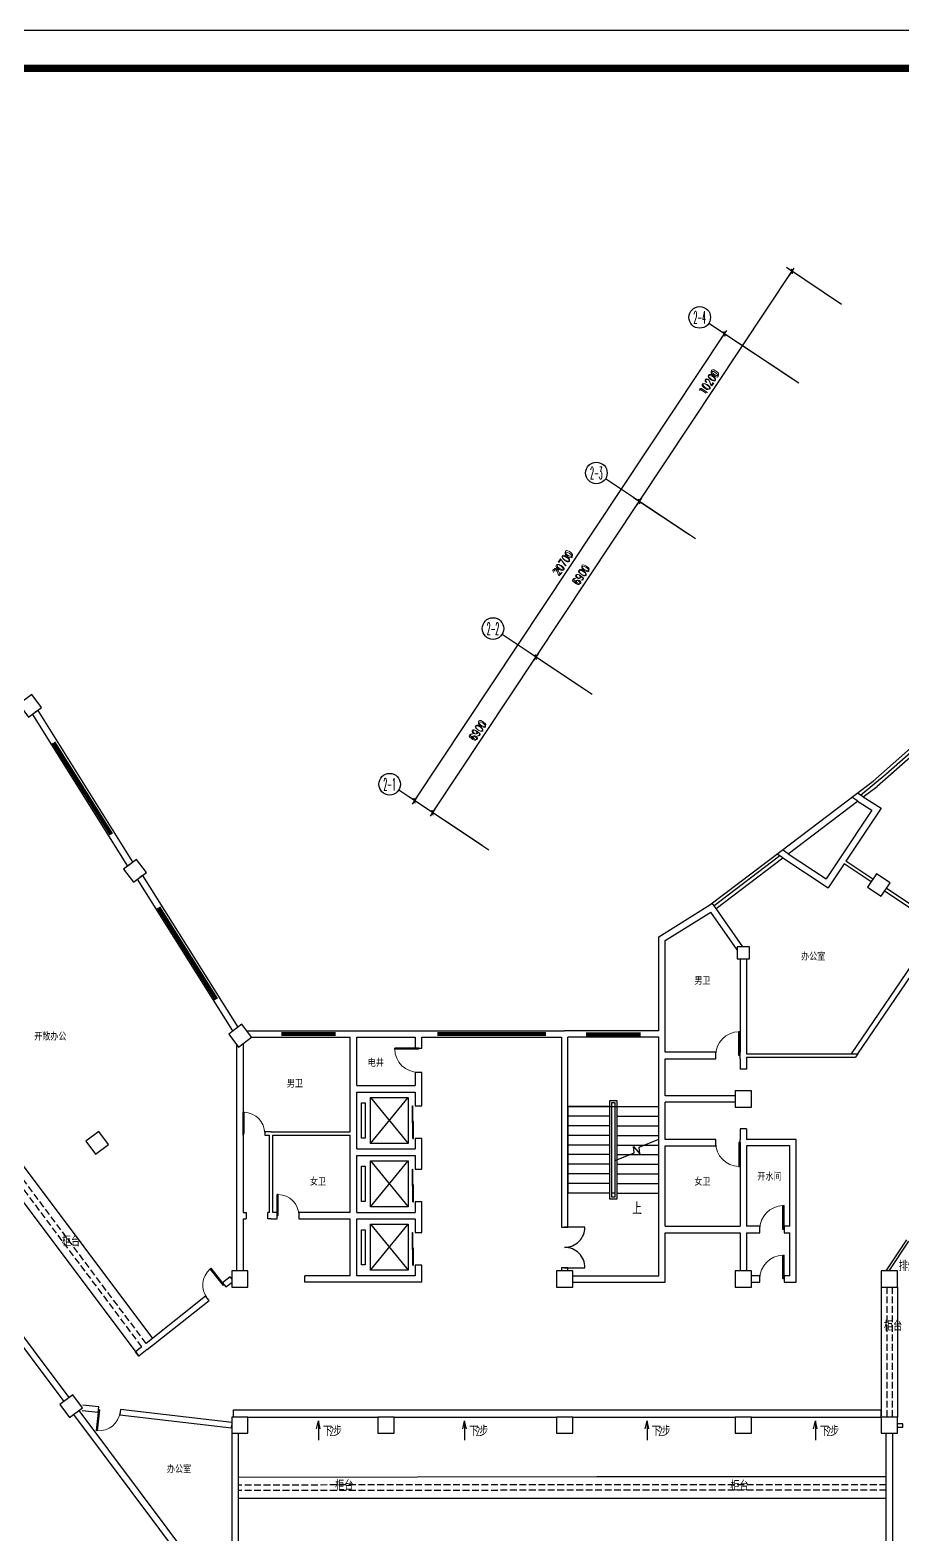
# Model space of a CAD drawing. Extents: x -149393 to 1177518, y -366685 to 296590.
# Drawn here: x 822059 to 854306, y 241016 to 296590 of the extents above; entities that cross this region are included whole.
import ezdxf
from ezdxf.enums import TextEntityAlignment as Align

# ---------------------------------------------------------------- set-up
doc = ezdxf.new("R2010")
doc.units = 0
doc.header["$LTSCALE"] = 1000
doc.header["$MEASUREMENT"] = 0
doc.linetypes.add('DASH', pattern=[0.35, 0.25, -0.1])
doc.layers.get('0').update_dxf_attribs({"linetype": 'CONTINUOUS'})
doc.layers.get('Defpoints').update_dxf_attribs({"linetype": 'CONTINUOUS'})
for name, color, linetype in [('AXIS', 3, 'CONTINUOUS'), ('AXIS_TEXT', 7, 'CONTINUOUS'), ('COLUMN', 9, 'CONTINUOUS'), ('PUB_TITLE', 253, 'CONTINUOUS'), ('STAIR', 2, 'CONTINUOUS'), ('TEL_SYMB', 3, 'CONTINUOUS'), ('TEL_TEXT', 7, 'CONTINUOUS'), ('TH_TEXT', 7, 'CONTINUOUS'), ('WALL', 9, 'CONTINUOUS'), ('WINDOW', 4, 'CONTINUOUS')]:
    doc.layers.add(name, color=color, linetype=linetype)
doc.styles.add('_TCH_AXIS', font='COMPLEX', dxfattribs={"bigfont": 'GBCBIG'})
doc.styles.add('_TCH_DIM', font='SIMPLEX', dxfattribs={"bigfont": 'GBCBIG'})
doc.styles.add('_TCH_DIM_T3', font='SIMPLEX', dxfattribs={"width": 0.705882, "bigfont": 'GBCBIG'})
doc.styles.add('_TEL_DIM', font='', dxfattribs={"width": 0.8, "height": 3.5})
doc.styles.add('COMPLEX', font='COMPLEX')
doc.styles.add('DIM_FONT', font='SIMPLEX.shx', dxfattribs={"width": 0.8})
doc.styles.get("Standard").update_dxf_attribs({"font": 'gbenor.shx', "bigfont": 'gbcbig.shx'})
doc.styles.get('_TEL_DIM').set_extended_font_data('SimSun')
doc.dimstyles.new('_TCH_ARCH&&100', dxfattribs={"dimtxt": 297.5, "dimasz": 100, "dimexe": 250, "dimexo": 300, "dimgap": 126.25, "dimtad": 1, "dimdec": 0, "dimzin": 0, "dimdsep": 46, "dimtxsty": '_TCH_DIM_T3', "dimblk": 'ARCHTICK', "dimcen": 0.09, "dimclrt": 7, "dimazin": 2, "dimtfac": 1, "dimtdec": 0, "dimtix": 1, "dimtmove": 2, "dimatfit": 3, "dimfxl": 1, "dimtolj": 1, "dimtzin": 0, "dimarcsym": 0})
doc.dimstyles.new('DIMN', dxfattribs={"dimtxt": 300, "dimasz": 1, "dimexe": 250, "dimexo": 300, "dimgap": 150, "dimtad": 1, "dimdec": 0, "dimdsep": 46, "dimtxsty": 'DIM_FONT', "dimblk": '_DIMX', "dimcen": 2.5, "dimclrt": 7, "dimadec": 0, "dimazin": 0, "dimtfac": 1, "dimtdec": 0, "dimtix": 1, "dimtmove": 2, "dimatfit": 3, "dimldrblk": '_DIMX', "dimfxl": 1, "dimtolj": 1, "dimarcsym": 0})

# ---------------------------------------------------------------- blocks, each defined once
blk = doc.blocks.new('_DIMX')
blk.add_line((-150, 0), (150, 0))
at = {"const_width": 50}
blk.add_lwpolyline([(-70, -70), (70, 70)], dxfattribs=at)
blk = doc.blocks.new('_ArchTick')
at = {"color": 0, "linetype": 'ByBlock', "const_width": 0.4}
blk.add_lwpolyline([(-0.5, -0.5), (0.5, 0.5)], dxfattribs=at)
blk = doc.blocks.new('*D529')
at = {"layer": 'AXIS', "color": 0, "lineweight": -2, "transparency": 16777216}
for p, q in [((844563, 279182), (850207, 287678)), ((852040, 286461), (849999, 287817)), ((846395, 277965), (844354, 279321))]:
    blk.add_line(p, q, dxfattribs=at)
at = {"layer": 'Defpoints', "color": 0, "transparency": 16777216}
for p in [(850207, 287678), (852290, 286295), (846645, 277799)]:
    blk.add_point(p, dxfattribs=at)
at = {"layer": 'AXIS', "color": 0, "lineweight": -2, "transparency": 16777216, "xscale": 100, "yscale": 100, "zscale": 100}
for p, rotation in [((850207, 287678), 56.39999999999981), ((844563, 279182), 236.3999999999998)]:
    blk.add_blockref('_ArchTick', p, dxfattribs=dict(at, rotation=rotation))
at = {"layer": 'AXIS', "color": 7, "transparency": 16777216, "insert": (847156, 283582), "char_height": 297.5, "attachment_point": 5, "rotation": 56.4, "style": '_TCH_DIM_T3'}
blk.add_mtext('\\A1;10200', dxfattribs=at)
blk = doc.blocks.new('*D530')
at = {"layer": 'AXIS', "color": 0, "lineweight": -2, "transparency": 16777216}
for p, q in [((840744, 273435), (844563, 279182)), ((846395, 277965), (844354, 279321)), ((842577, 272218), (840536, 273574))]:
    blk.add_line(p, q, dxfattribs=at)
at = {"layer": 'Defpoints', "color": 0, "transparency": 16777216}
for p in [(844563, 279182), (846645, 277799), (842827, 272052)]:
    blk.add_point(p, dxfattribs=at)
at = {"layer": 'AXIS', "color": 0, "lineweight": -2, "transparency": 16777216, "xscale": 100, "yscale": 100, "zscale": 100}
for p, rotation in [((844563, 279182), 56.40000000000044), ((840744, 273435), 236.4000000000005)]:
    blk.add_blockref('_ArchTick', p, dxfattribs=dict(at, rotation=rotation))
at = {"layer": 'AXIS', "color": 7, "transparency": 16777216, "insert": (842424, 276461), "char_height": 297.5, "attachment_point": 5, "rotation": 56.4, "style": '_TCH_DIM_T3'}
blk.add_mtext('\\A1;6900', dxfattribs=at)
blk = doc.blocks.new('*D531')
at = {"layer": 'AXIS', "color": 0, "lineweight": -2, "transparency": 16777216}
for p, q in [((836926, 267688), (840744, 273435)), ((842577, 272218), (840536, 273574)), ((838758, 266471), (836718, 267826))]:
    blk.add_line(p, q, dxfattribs=at)
at = {"layer": 'Defpoints', "color": 0, "transparency": 16777216}
for p in [(840744, 273435), (842827, 272052), (839008, 266305)]:
    blk.add_point(p, dxfattribs=at)
at = {"layer": 'AXIS', "color": 0, "lineweight": -2, "transparency": 16777216, "xscale": 100, "yscale": 100, "zscale": 100}
for p, rotation in [((840744, 273435), 56.40000000000044), ((836926, 267688), 236.4000000000005)]:
    blk.add_blockref('_ArchTick', p, dxfattribs=dict(at, rotation=rotation))
at = {"layer": 'AXIS', "color": 7, "transparency": 16777216, "insert": (838606, 270714), "char_height": 297.5, "attachment_point": 5, "rotation": 56.4, "style": '_TCH_DIM_T3'}
blk.add_mtext('\\A1;6900', dxfattribs=at)
blk = doc.blocks.new('*D532')
at = {"layer": 'AXIS', "color": 0, "lineweight": -2, "transparency": 16777216}
for p, q in [((836259, 268131), (847715, 285372)), ((850213, 283712), (847506, 285511)), ((838758, 266471), (836051, 268269))]:
    blk.add_line(p, q, dxfattribs=at)
at = {"layer": 'Defpoints', "color": 0, "transparency": 16777216}
for p in [(847715, 285372), (850463, 283546), (839008, 266305)]:
    blk.add_point(p, dxfattribs=at)
at = {"layer": 'AXIS', "color": 0, "lineweight": -2, "transparency": 16777216, "xscale": 100, "yscale": 100, "zscale": 100}
for p, rotation in [((847715, 285372), 56.39999999999999), ((836259, 268131), 236.4)]:
    blk.add_blockref('_ArchTick', p, dxfattribs=dict(at, rotation=rotation))
at = {"layer": 'AXIS', "color": 7, "transparency": 16777216, "insert": (841758, 276904), "char_height": 297.5, "attachment_point": 5, "rotation": 56.4, "style": '_TCH_DIM_T3'}
blk.add_mtext('\\A1;20700', dxfattribs=at)
blk = doc.blocks.new('_FZHK')
blk.add_lwpolyline([(-0.5, -0.5), (0.5, -0.5), (0.5, 0.5), (-0.5, 0.5)], close=True)
blk = doc.blocks.new('$TCHSYS$DOOR2D')
for p, q in [((0.45, 0.975), (0.5, 0.975)), ((0.45, 0), (0.45, 0.975)), ((0.5, 0), (0.5, 0.975)), ((0.5, 0), (0.45, 0))]:
    blk.add_line(p, q)
at = {"lineweight": 13}
blk.add_arc((0.475, 0), 0.975, 91.46928, 180, dxfattribs=at)
blk = doc.blocks.new('_AXISO')
blk.add_circle((0, 0), 0.5)
at = {"layer": 'AXIS_TEXT', "style": 'COMPLEX', "width": 1.041667}
blk.add_attdef('A', text='', height=0.56, dxfattribs=at).set_placement((-0.25, -0.28), (0.25, -0.28), align=Align.FIT)
blk = doc.blocks.new('$DorLib2D$00000029')
for p, q in [((-0.5, 0.169), (0.02, 0.169)), ((-0.5, 0.169), (-0.5, 0.15)), ((-0.5, 0.15), (0.02, 0.15)), ((-0.02, 0.187), (-0.02, 0.169)), ((-0.02, 0.187), (0.5, 0.187)), ((-0.02, 0.169), (0.5, 0.169)), ((0.02, 0.15), (0.02, 0.169)), ((0.5, 0.187), (0.5, 0.169))]:
    blk.add_line(p, q)
blk = doc.blocks.new('$DorLib2D$00000001')
for p, q in [((0.45, 0.975), (0.5, 0.975)), ((0.45, 0), (0.45, 0.975)), ((0.5, 0), (0.5, 0.975)), ((0.5, 0), (0.45, 0))]:
    blk.add_line(p, q)
at = {"lineweight": 13}
blk.add_arc((0.475, 0), 0.975, 91.46928, 180, dxfattribs=at)
blk = doc.blocks.new('$TCHSYS$WIN2D')
for p, q in [((-0.5, 0.5), (0.5, 0.5)), ((0.5, 0.167), (-0.5, 0.167)), ((0.5, -0.167), (-0.5, -0.167)), ((-0.5, -0.5), (0.5, -0.5))]:
    blk.add_line(p, q)

msp = doc.modelspace()

# ---------------------------------------------------------------- linework, layer by layer
at = {"color": 59}
for p, q in [((853678.4, 269110.5), (855431.4, 270666.1)), ((852732.7, 268340.1), (853678.4, 269110.5)), ((853756.2, 269019.1), (853941.8, 269183.8)), ((852634.8, 268117), (852423.1, 268257.7)), ((852837.4, 268270.6), (852625.6, 268411.2)), ((850072.4, 266174.4), (849860.7, 266315.1)), ((849764, 266091.2), (847335.8, 264250.2)), ((849869.9, 266020.8), (849658.2, 266161.5)), ((847408.3, 264154.6), (847263.3, 264345.9)), ((834634.4, 257168.1), (836024.7, 255468.1)), ((834634.4, 255468.1), (836024.7, 257168.1)), ((834634.4, 254828.1), (836024.7, 253128.1)), ((834634.4, 253128.1), (836024.7, 254828.1)), ((834634.4, 252488.1), (836024.7, 250788.1)), ((834634.4, 250788.1), (836024.7, 252488.1))]:
    msp.add_line(p, q, dxfattribs=at)
for points in [[(815519.4, 267353), (812799.4, 265313), (826073.5, 247614.3)], [(815839.4, 266593), (813919.4, 265153), (826580.3, 248271.9)], [(853508.1, 250168.1), (853508.1, 245368.1)], [(854108.1, 250168.1), (854108.1, 245368.1)], [(832642, 244937), (832710.6, 245232.8)], [(832710.6, 245232.8), (832710.6, 244518.4)], [(832779.2, 244937), (832710.6, 245232.8)], [(838044.5, 244937), (838113.1, 245232.8)], [(838113.1, 245232.8), (838113.1, 244518.4)], [(838181.7, 244937), (838113.1, 245232.8)], [(844784.7, 244937), (844853.3, 245232.8)], [(844853.3, 245232.8), (844853.3, 244518.4)], [(844921.9, 244937), (844853.3, 245232.8)], [(851004.2, 244937), (851072.8, 245232.8)], [(851072.8, 245232.8), (851072.8, 244518.4)], [(851141.4, 244937), (851072.8, 245232.8)], [(829748.1, 243145.9), (842993.3, 243168.1), (853688.1, 243168.1)], [(829748.1, 242368.1), (842193.3, 242368.1), (853688.1, 242368.1)]]:
    msp.add_lwpolyline(points)
for points in [[(834304.5, 256968.1), (834433, 256968.1), (834433, 255668.1), (834304.5, 255668.1)], [(834634.4, 257168.1), (836024.7, 257168.1), (836024.7, 255468.1), (834634.4, 255468.1)], [(834304.5, 254628.1), (834433, 254628.1), (834433, 253328.1), (834304.5, 253328.1)], [(834634.4, 254828.1), (836024.7, 254828.1), (836024.7, 253128.1), (834634.4, 253128.1)], [(834634.4, 252488.1), (836024.7, 252488.1), (836024.7, 250788.1), (834634.4, 250788.1)], [(834304.5, 252288.1), (834433, 252288.1), (834433, 250988.1), (834304.5, 250988.1)]]:
    msp.add_lwpolyline(points, close=True, dxfattribs=at)
at = {"layer": 'AXIS'}
for p, q in [((850463.3, 283546.1), (847131.6, 285759.6)), ((846644.9, 277798.9), (843313.2, 280012.5)), ((842826.5, 272051.8), (839494.8, 274265.3)), ((839008.1, 266304.6), (835676.4, 268518.2))]:
    msp.add_line(p, q, dxfattribs=at)
at = {"layer": 'PUB_TITLE'}
msp.add_lwpolyline([(777174.8, 296590.3), (895974.8, 296590.3), (895974.8, 212581.7), (777174.8, 212581.7)], close=True, dxfattribs=at)
at = {"layer": 'PUB_TITLE', "const_width": 270.7}
msp.add_lwpolyline([(784246.3, 295176), (894560.6, 295176), (894560.6, 213996), (784246.3, 213996), (784246.3, 295176)], close=True, dxfattribs=at)
at = {"layer": 'STAIR', "color": 59}
for p, q in [((841928.1, 256831.3), (841928.1, 253642)), ((843463.8, 256831.3), (841928.1, 256831.3)), ((841928.1, 256831.3), (845288.1, 256831.3)), ((843752.5, 257047.9), (843463.8, 257047.9)), ((843463.8, 257047.9), (843463.8, 253425.4)), ((843673.8, 256969.2), (843542.5, 256969.2)), ((843542.5, 256969.2), (843542.5, 253504.2)), ((843542.5, 256831.3), (843542.5, 253642)), ((843673.8, 253504.2), (843673.8, 256969.2)), ((843673.8, 254988.3), (843673.8, 256831.3)), ((843752.5, 253425.4), (843752.5, 257047.9)), ((843752.5, 256831.3), (845288.1, 256831.3)), ((845288.1, 255626.2), (845288.1, 256831.3)), ((843463.8, 256477), (841928.1, 256477)), ((843752.5, 256477), (845288.1, 256477)), ((843463.8, 256122.6), (841928.1, 256122.6)), ((843463.8, 255768.2), (841928.1, 255768.2)), ((843752.5, 256122.6), (845288.1, 256122.6)), ((843752.5, 255768.2), (845288.1, 255768.2)), ((843463.8, 255413.8), (841928.1, 255413.8)), ((843673.8, 254847.2), (844379, 255125.8)), ((843752.5, 255413.8), (844750.8, 255413.8)), ((844379, 255125.8), (844352.3, 255358.5)), ((844352.3, 255358.5), (844586.5, 255094.3)), ((844558.5, 255337.9), (845288.1, 255626.2)), ((844586.5, 255094.3), (844558.5, 255337.9)), ((844750.8, 255413.8), (845288.1, 255413.8)), ((845288.1, 253642), (845288.1, 255485)), ((843463.8, 255059.5), (841928.1, 255059.5)), ((843463.8, 254705.1), (841928.1, 254705.1)), ((843673.8, 253642), (843673.8, 254847.2)), ((843752.5, 255059.5), (844211.1, 255059.5)), ((843752.5, 254705.1), (845288.1, 254705.1)), ((844211.1, 255059.5), (845288.1, 255059.5)), ((843463.8, 254350.7), (841928.1, 254350.7)), ((843463.8, 253996.3), (841928.1, 253996.3)), ((843752.5, 254350.7), (845288.1, 254350.7)), ((843752.5, 253996.3), (845288.1, 253996.3)), ((843463.8, 253642), (841928.1, 253642)), ((843463.8, 253425.4), (843752.5, 253425.4)), ((843673.8, 253642), (843542.5, 253642)), ((843542.5, 253504.2), (843673.8, 253504.2)), ((843752.5, 253642), (845288.1, 253642))]:
    msp.add_line(p, q, dxfattribs=at)
at = {"layer": 'STAIR'}
for p, q in [((829568.1, 245368.1), (829568.1, 245638.1)), ((829568.1, 245638.1), (853508.1, 245638.1)), ((830108.1, 245368.1), (834908.1, 245368.1)), ((835508.1, 245368.1), (841508.1, 245368.1)), ((842108.1, 245368.1), (848108.1, 245368.1)), ((848708.1, 245368.1), (853508.1, 245368.1)), ((853508.1, 245368.1), (853508.1, 245638.1))]:
    msp.add_line(p, q, dxfattribs=at)
at = {"layer": 'TEL_SYMB', "color": 59}
msp.add_lwpolyline([(844480.9, 253464.8, 0, 0, 0), (844480.9, 254665.7, 105, 0, 0), (844480.9, 255059.5, 0, 0, 0)], format="xyseb", dxfattribs=at)
at = {"layer": 'WALL', "color": 59}
for p, q in [((822142.6, 271320.4), (825653.9, 265716.4)), ((822340.7, 271456.4), (822239, 271392.7)), ((822340.7, 271456.4), (825852, 265852.4)), ((853198.7, 268845.2), (855445.9, 270839.5)), ((853358, 268665.7), (855534.8, 270597.4)), ((852553.5, 268356.6), (853205.9, 268851.1)), ((852837.4, 268270.6), (853350.9, 268659.9)), ((849792.8, 266263.6), (852553.5, 268356.6)), ((850072.4, 266174.4), (852633.3, 268115.9)), ((852633.3, 268115.9), (853160.6, 267780.7)), ((852837.4, 268270.6), (853496.2, 267851.8)), ((853160.6, 267780.7), (851963.9, 265982.1)), ((853496.2, 267851.8), (852196.9, 265899.1)), ((847175.6, 264279.4), (849792.8, 266263.6)), ((825755.6, 265780.2), (825653.9, 265716.4)), ((847408.3, 264154.6), (849869.9, 266020.8)), ((849869.9, 266020.8), (851539.7, 264911.4)), ((850072.4, 266174.4), (851472.8, 265244)), ((851963.9, 265982.1), (851472.8, 265244)), ((852130.5, 265799.2), (851539.7, 264911.4)), ((853131.7, 265133), (852130.5, 265799.2)), ((853198.2, 265232.9), (852196.9, 265899.1)), ((826019.3, 265227.9), (829537.8, 259629.2)), ((826217.2, 265364), (826115.6, 265300.2)), ((826217.2, 265364), (829735.8, 259765.3)), ((853131.7, 265133), (853165, 265182.9)), ((853631.5, 264800.9), (855603, 263491.1)), ((853697.9, 264900.9), (855670.5, 263590.3)), ((845288.1, 263097.6), (847175.6, 264279.4)), ((845528.1, 262964.7), (847210.8, 264018.3)), ((848183.1, 262625.6), (847210.8, 264018.3)), ((848397.4, 262738), (847408.3, 264154.6)), ((845288.1, 259633), (845288.1, 263097.6)), ((845528.1, 259513), (845528.1, 262964.7)), ((848288.1, 262288), (848288.1, 258843.6)), ((848528.1, 262288), (848528.1, 258783.6)), ((830059.4, 259633), (834008.1, 259633)), ((834008.1, 259633), (836408.1, 259633)), ((836408.1, 259633), (841808.1, 259633)), ((845288.1, 259633), (841808.1, 259633)), ((829688.1, 259128.1), (829688.1, 252808.1)), ((829928.1, 259159.5), (829928.1, 252928.1)), ((830239.4, 259393), (833888.1, 259393)), ((833888.1, 257488.1), (833888.1, 259393)), ((834128.1, 259393), (836288.1, 259393)), ((834128.1, 257608.1), (834128.1, 259393)), ((836288.1, 259393), (836288.1, 258995.7)), ((836288.1, 258995.7), (836528.1, 258995.7)), ((836528.1, 258995.7), (836528.1, 259393)), ((836528.1, 259393), (841688.1, 259393)), ((841688.1, 259393), (841688.1, 252384.5)), ((845288.1, 259393), (841928.1, 259393)), ((841928.1, 252384.5), (841928.1, 259393)), ((845288.1, 258723.6), (845288.1, 259393)), ((845528.1, 258843.6), (845528.1, 259513)), ((845288.1, 257113), (845288.1, 258723.6)), ((847388.1, 258843.6), (845528.1, 258843.6)), ((845528.1, 257233), (845528.1, 258603.6)), ((845528.1, 258603.6), (847388.1, 258603.6)), ((847388.1, 258603.6), (847388.1, 258843.6)), ((848288.1, 258603.6), (848288.1, 258843.6)), ((848288.1, 258603.6), (848288.1, 258213)), ((848528.1, 258783.6), (852638.6, 258783.6)), ((848528.1, 258663.6), (848528.1, 258213)), ((848528.1, 258663.6), (852556.9, 258663.6)), ((852638.6, 258783.6), (852556.9, 258663.6)), ((836528.1, 258095.7), (836288.1, 258095.7)), ((836288.1, 258095.7), (836288.1, 257608.1)), ((836528.1, 257488.1), (836528.1, 258095.7)), ((848528.1, 258213), (848288.1, 258213)), ((833888.1, 255903.8), (833888.1, 257488.1)), ((834128.1, 257608.1), (836288.1, 257608.1)), ((834128.1, 257368.1), (836288.1, 257368.1)), ((834128.1, 255843.8), (834128.1, 257368.1)), ((836288.1, 257368.1), (836288.1, 256858)), ((836528.1, 256858), (836528.1, 257488.1)), ((836288.1, 256858), (836528.1, 256858)), ((845288.1, 255502.4), (845288.1, 257113)), ((848108.1, 257233), (845528.1, 257233)), ((848108.1, 256993), (845528.1, 256993)), ((845528.1, 255622.4), (845528.1, 256993)), ((829928.1, 255783.8), (829928.1, 255903.8)), ((830968.4, 255903.8), (830728.1, 255903.8)), ((830728.1, 255903.8), (830728.1, 255783.8)), ((830728.1, 255783.8), (830908.4, 255783.8)), ((830908.4, 252928.1), (830908.4, 255783.8)), ((830968.4, 255903.8), (833888.1, 255903.8)), ((831028.4, 252928.1), (831028.4, 255783.8)), ((831028.4, 255783.8), (833888.1, 255783.8)), ((833888.1, 255148.1), (833888.1, 255783.8)), ((834128.1, 255268.1), (834128.1, 255843.8)), ((836528.1, 255658), (836288.1, 255658)), ((836288.1, 255658), (836288.1, 255268.1)), ((836528.1, 255148.1), (836528.1, 255658)), ((848288.1, 256013), (848288.1, 255622.4)), ((848528.1, 256013), (848288.1, 256013)), ((848528.1, 256013), (848528.1, 255622.4)), ((833888.1, 252928.1), (833888.1, 255148.1)), ((834128.1, 255268.1), (836288.1, 255268.1)), ((836528.1, 254518), (836528.1, 255148.1)), ((845288.1, 252297.8), (845288.1, 255502.4)), ((847388.1, 255622.4), (845528.1, 255622.4)), ((845528.1, 255382.4), (847388.1, 255382.4)), ((845528.1, 252417.8), (845528.1, 255382.4)), ((847388.1, 255382.4), (847388.1, 255622.4)), ((848288.1, 255382.4), (848288.1, 255622.4)), ((848288.1, 255382.4), (848288.1, 252417.8)), ((850364.2, 255622.4), (848528.1, 255622.4)), ((848528.1, 255382.4), (848528.1, 252417.8)), ((850124.2, 255382.4), (848528.1, 255382.4)), ((850124.2, 252417.8), (850124.2, 255382.4)), ((850364.2, 252297.8), (850364.2, 255622.4)), ((834128.1, 252928.1), (834128.1, 255028.1)), ((834128.1, 255028.1), (836288.1, 255028.1)), ((836288.1, 255028.1), (836288.1, 254518)), ((836288.1, 254518), (836528.1, 254518)), ((829928.1, 252928.1), (830048.1, 252928.1)), ((830048.1, 252928.1), (830048.1, 252688.1)), ((830908.4, 252928.1), (830848.4, 252928.1)), ((830848.4, 252688.1), (830848.4, 252928.1)), ((831188.3, 252928.1), (831028.4, 252928.1)), ((831188.3, 252688.1), (831188.3, 252928.1)), ((833888.1, 252928.1), (831988.3, 252928.1)), ((831988.3, 252928.1), (831988.3, 252688.1)), ((834128.1, 252928.1), (836288.1, 252928.1)), ((836528.1, 253318), (836288.1, 253318)), ((836288.1, 253318), (836288.1, 252928.1)), ((836528.1, 252808.1), (836528.1, 253318)), ((829688.1, 252808.1), (829688.1, 250768.1)), ((829928.1, 252688.1), (830048.1, 252688.1)), ((829928.1, 252688.1), (829928.1, 250768.1)), ((830968.4, 252688.1), (830848.4, 252688.1)), ((830968.4, 252688.1), (831188.3, 252688.1)), ((831988.3, 252688.1), (833888.1, 252688.1)), ((833888.1, 250588.1), (833888.1, 252688.1)), ((834128.1, 250588.1), (834128.1, 252688.1)), ((834128.1, 252688.1), (836288.1, 252688.1)), ((836288.1, 252688.1), (836288.1, 252178)), ((836528.1, 252178), (836528.1, 252808.1)), ((841688.1, 252384.5), (841928.1, 252384.5)), ((845528.1, 252417.8), (848288.1, 252417.8)), ((849019.6, 252417.8), (848528.1, 252417.8)), ((849019.6, 252177.8), (849019.6, 252417.8)), ((850124.2, 252417.8), (849919.6, 252417.8)), ((849919.6, 252417.8), (849919.6, 252177.8)), ((836288.1, 252178), (836528.1, 252178)), ((845288.1, 250588.1), (845288.1, 252297.8)), ((845528.1, 250348.1), (845528.1, 252177.8)), ((845528.1, 252177.8), (848288.1, 252177.8)), ((848288.1, 252177.8), (848288.1, 250768.1)), ((848528.1, 252177.8), (848528.1, 250768.1)), ((848528.1, 252177.8), (849019.6, 252177.8)), ((849919.6, 252177.8), (850124.2, 252177.8)), ((850124.2, 250588.1), (850124.2, 252177.8)), ((850364.2, 250348.1), (850364.2, 252297.8)), ((819343.5, 251221), (823303.5, 245941)), ((819535.5, 251365), (823495.5, 246085)), ((836528.1, 250978), (836288.1, 250978)), ((836288.1, 250978), (836288.1, 250588.1)), ((836528.1, 250348.1), (836528.1, 250978)), ((841928.1, 250884.5), (841688.1, 250884.5)), ((841688.1, 250884.5), (841688.1, 250768.1)), ((841928.1, 250768.1), (841928.1, 250884.5)), ((833888.1, 250588.1), (832208.1, 250588.1)), ((832208.1, 250348.1), (832208.1, 250588.1)), ((834008.1, 250348.1), (832208.1, 250348.1)), ((836528.1, 250348.1), (834008.1, 250348.1)), ((836288.1, 250588.1), (834128.1, 250588.1)), ((842108.1, 250588.1), (845288.1, 250588.1)), ((842108.1, 250348.1), (845528.1, 250348.1)), ((849019.6, 250588.1), (848708.1, 250588.1)), ((848708.1, 250348.1), (849019.6, 250348.1)), ((849019.6, 250348.1), (849019.6, 250588.1)), ((850124.2, 250588.1), (849919.6, 250588.1)), ((849919.6, 250588.1), (849919.6, 250348.1)), ((849919.6, 250348.1), (850364.2, 250348.1)), ((823663.5, 245461), (828053.1, 239608.1)), ((823855.5, 245605), (828263.1, 239728.1)), ((854305.8, 245115.1), (854108.1, 245115.1)), ((854305.8, 244995.1), (854305.8, 245115.1)), ((829508.1, 244768.1), (829508.1, 242757.2)), ((829748.1, 244768.1), (829748.1, 242757.2)), ((853688.1, 242768.8), (853688.1, 244768.1)), ((853928.1, 242768.8), (853928.1, 244768.1)), ((854108.1, 244995.1), (854305.8, 244995.1)), ((829508.1, 242757.2), (829508.1, 239728.1)), ((829748.1, 242757.2), (829748.1, 239668.1)), ((853688.1, 240403.1), (853688.1, 242768.8)), ((853928.1, 240463.1), (853928.1, 242768.8))]:
    msp.add_line(p, q, dxfattribs=at)
at = {"layer": 'WALL', "linetype": 'DASH'}
for p, q in [((826188.5, 247961), (813219.4, 265253)), ((826345.2, 248085.4), (813499.4, 265213)), ((853708.1, 250168.1), (853708.1, 245368.1)), ((853908.1, 250168.1), (853908.1, 245368.1)), ((853688.1, 242868.7), (829748.1, 242857.3)), ((853688.1, 242668.7), (829748.1, 242657.3))]:
    msp.add_line(p, q, dxfattribs=at)
at = {"layer": 'WALL'}
for p, q in [((855043.9, 262670.3), (852396.6, 258783.6)), ((852638.6, 258783.6), (855209.2, 262557.7)), ((854437.6, 251919.3), (853672.8, 250768.1)), ((853792.8, 250768.1), (854520.9, 251864)), ((829446, 250546.4), (829171.8, 250328.9)), ((829171.8, 250328.9), (829296.2, 250172.2)), ((829296.2, 250172.2), (829508.1, 250340.4)), ((829508.1, 250468.1), (829446, 250546.4)), ((828545.2, 249831.5), (826345.2, 248085.4)), ((826389, 247864.8), (828669.6, 249674.9)), ((828669.6, 249674.9), (828545.2, 249831.5)), ((826188.5, 247961), (825949.1, 247771)), ((826389, 247864.8), (826073.5, 247614.3)), ((826073.5, 247614.3), (825949.1, 247771)), ((824599.8, 245743.4), (824011.1, 245812.3)), ((824576.6, 245544.8), (824599.8, 245743.4)), ((825394.4, 245650.4), (825371.1, 245451.7)), ((829508.1, 245168.8), (825394.4, 245650.4)), ((823987.8, 245613.7), (824576.6, 245544.8)), ((825371.1, 245451.7), (829496.5, 244968.8)), ((829496.5, 244968.8), (829508.1, 245068.1))]:
    msp.add_line(p, q, dxfattribs=at)
at = {"layer": 'WINDOW', "color": 59, "extrusion": (-2.99942e-32, -1.22461e-16, -1)}
msp.add_lwpolyline([(-841808.1, 250884.5), (-842558.1, 250884.5, -0.4142136), (-841808.1, 251634.5, -0.4142136), (-842558.1, 252384.5), (-841808.1, 252384.5)], format="xyb", dxfattribs=at)

# ---------------------------------------------------------------- block references
at = {"layer": 'AXIS'}
ref = msp.add_blockref('_AXISO', (846798.5, 285981), dxfattribs=dict(at, xscale=800, yscale=800, zscale=800))
ref.add_attrib('A', '2-4', dxfattribs={"layer": 'AXIS_TEXT', "height": 452.55, "style": '_TCH_AXIS', "width": 0.33871}).set_placement((846572.2, 285754.7), (847024.7, 285754.7), align=Align.FIT)
ref = msp.add_blockref('_AXISO', (842980.1, 280233.8), dxfattribs=dict(at, xscale=800, yscale=800, zscale=800))
ref.add_attrib('A', '2-3', dxfattribs={"layer": 'AXIS_TEXT', "height": 452.55, "style": '_TCH_AXIS', "width": 0.35}).set_placement((842753.8, 280007.6), (843206.3, 280007.6), align=Align.FIT)
ref = msp.add_blockref('_AXISO', (839161.7, 274486.7), dxfattribs=dict(at, xscale=800, yscale=800, zscale=800))
ref.add_attrib('A', '2-2', dxfattribs={"layer": 'AXIS_TEXT', "height": 452.55, "style": '_TCH_AXIS', "width": 0.35}).set_placement((838935.4, 274260.4), (839387.9, 274260.4), align=Align.FIT)
ref = msp.add_blockref('_AXISO', (835343.3, 268739.5), dxfattribs=dict(at, xscale=800, yscale=800, zscale=800))
ref.add_attrib('A', '2-1', dxfattribs={"layer": 'AXIS_TEXT', "height": 452.55, "style": '_TCH_AXIS', "width": 0.381818}).set_placement((835117, 268513.3), (835569.5, 268513.3), align=Align.FIT)
at = {"layer": 'COLUMN', "color": 59}
for p, xscale, yscale, zscale, rotation in [((822059, 271632.7), 599.9999999999562, 599.9999999999562, 599.9999999999562, 306.869999999994), ((825935.6, 265540.2), 599.9999999999562, 599.9999999999562, 599.9999999999562, 306.869999999994), ((853414.8, 265016.9), 599.999999999965, 599.999999999965, 599.999999999965, 326.3999999999982), ((829819.4, 259453), 600.0000000000464, 600.0000000000464, 600.0000000000464, 36.86999999999623), ((824539.4, 255493), 600.0000000000464, 600.0000000000464, 600.0000000000464, 216.8699999999962), ((823579.5, 245773), 600.000000000026, 600.000000000026, 600.000000000026, 306.8700000000029)]:
    msp.add_blockref('_FZHK', p, dxfattribs=dict(at, xscale=xscale, yscale=yscale, zscale=zscale, rotation=rotation))
for p, xscale, yscale, zscale in [((848408.1, 262513), 450, 450, 450), ((848408.1, 257113), 600, 600, 600), ((829808.1, 250468.1), 600, 600, 600), ((841808.1, 250468.1), 600, 600, 600), ((848408.1, 250468.1), 600, 600, 600), ((853808.1, 250468.1), 600, 600, 600), ((829808.1, 245068.1), 600, 600, 600), ((835208.1, 245068.1), 600, 600, 600), ((841808.1, 245068.1), 600, 600, 600), ((848408.1, 245068.1), 600, 600, 600), ((853808.1, 245068.1), 600, 600, 600)]:
    msp.add_blockref('_FZHK', p, dxfattribs=dict(at, xscale=xscale, yscale=yscale, zscale=zscale))
at = {"layer": 'WINDOW', "color": 59}
for name, p, xscale, yscale, zscale, rotation in [('$TCHSYS$WIN2D', (823997.3, 268586.4), -4000, -100, -4000, 302.0702169118882), ('$TCHSYS$WIN2D', (827877.5, 262496.6), -4000, -100, -4000, 302.1473537362165), ('$TCHSYS$WIN2D', (832347.4, 259513), -2000, 100, -2000, 359.9999999999978), ('$TCHSYS$WIN2D', (843608.1, 259513), -2000, 100, -2000, 180), ('$TCHSYS$DOOR2D', (836408.1, 258545.7), -900, -900, -900, 270), ('$DorLib2D$00000029', (836408.1, 256258), -1200, -1200, -1200, 270), ('$DorLib2D$00000029', (836408.1, 253918), -1200, -1200, -1200, 270), ('$DorLib2D$00000029', (836408.1, 251578), -1200, -1200, -1200, 270), ('$DorLib2D$00000001', (828920.7, 250001.9), -800, -800, -800, 218.4390985222292), ('$DorLib2D$00000001', (824985.5, 245597.6), 800, 800, 800, 173.3229017729289)]:
    msp.add_blockref(name, p, dxfattribs=dict(at, xscale=xscale, yscale=yscale, zscale=zscale, rotation=rotation))
for name, p, xscale, yscale, zscale in [('$TCHSYS$WIN2D', (839108.1, 259513), -4000, -100, -4000), ('$DorLib2D$00000001', (847838.1, 258723.6), 900, 900, 900), ('$DorLib2D$00000001', (830328.1, 255843.8), -800, 800, -800), ('$DorLib2D$00000001', (847838.1, 255502.4), 900, -900, 900), ('$DorLib2D$00000001', (831588.3, 252808.1), -800, 800, -800), ('$DorLib2D$00000001', (849469.6, 252297.8), 900, 900, 900), ('$DorLib2D$00000001', (849469.6, 250468.1), 900, 900, 900)]:
    msp.add_blockref(name, p, dxfattribs=dict(at, xscale=xscale, yscale=yscale, zscale=zscale))

# ---------------------------------------------------------------- texts
at = {"layer": 'TEL_TEXT', "color": 59, "style": '_TEL_DIM', "width": 0.8}
for s, p in [('办公室', (850544.4, 262259.3)), ('男卫', (846600.5, 261362.2)), ('开敞办公', (822210.9, 259304.7)), ('电井', (834535.6, 258333.7)), ('男卫', (831542.6, 257565.8)), ('女卫', (832398.3, 253941.5)), ('女卫', (846600.5, 253941.5)), ('开水间', (848927.7, 254130.4)), ('办公室', (827115, 243324.9))]:
    msp.add_text(s, height=265.82, dxfattribs=at).set_placement(p)
at = {"layer": 'TEL_TEXT', "color": 59, "style": '_TCH_DIM'}
msp.add_text('上', height=443.1, rotation=359.2986, dxfattribs=at).set_placement((844305.3, 252851.2))
at = {"layer": 'TEL_TEXT', "linetype": 'DASH'}
for p in [(823233.9, 251679.5), (853607.2, 248550.8), (833331.2, 242664.6), (847934.5, 242647.6)]:
    msp.add_text('柜台', height=337.59, dxfattribs=at).set_placement(p)
at = {"layer": 'TEL_TEXT'}
for s, p in [('下', (832879.4, 244666.7)), ('步', (833247.7, 244666.7)), ('下', (838281.9, 244666.7)), ('步', (838650.1, 244666.7)), ('下', (845022.2, 244666.7)), ('步', (845390.4, 244666.7)), ('下', (851241.6, 244666.7)), ('步', (851609.9, 244666.7))]:
    msp.add_text(s, height=337.6, dxfattribs=at).set_placement(p)
at = {"layer": 'TEL_TEXT', "width": 0.6}
for p in [(833125.2, 244666.7), (838527.6, 244666.7), (845267.9, 244666.7), (851487.4, 244666.7)]:
    msp.add_text('2', height=350, dxfattribs=at).set_placement(p)
at = {"layer": 'TH_TEXT'}
msp.add_text('排烟井', height=337.59, dxfattribs=at).set_placement((854152, 250767.5))

# ---------------------------------------------------------------- dimensions: what is measured, and where the dimension line sits
at = {"layer": 'AXIS'}
for p1, p2, distance in [((846644.9, 277798.9), (852289.5, 286294.7), 2500), ((839008.1, 266304.6), (850463.3, 283546.1), 3300), ((842826.5, 272051.8), (846644.9, 277798.9), 2500), ((839008.1, 266304.6), (842826.5, 272051.8), 2500)]:
    msp.add_aligned_dim(p1=p1, p2=p2, distance=distance, dimstyle='DIMN', dxfattribs=at).render()
for p1, p2, distance, picture, middle in [((846644.9, 277798.9), (852289.5, 286294.7), 2500, '*D529', (847155.9, 283582.5)), ((839008.1, 266304.6), (850463.3, 283546.1), 3300, '*D532', (841758, 276903.7)), ((842826.5, 272051.8), (846644.9, 277798.9), 2500, '*D530', (842424.4, 276461)), ((839008.1, 266304.6), (842826.5, 272051.8), 2500, '*D531', (838606, 270713.8))]:
    dim = msp.add_aligned_dim(p1=p1, p2=p2, distance=distance, dimstyle='_TCH_ARCH&&100', dxfattribs=at)
    dim.commit()
    dim.dimension.update_dxf_attribs({"geometry": picture, "text_midpoint": middle})

doc.saveas('drawing.dxf')
